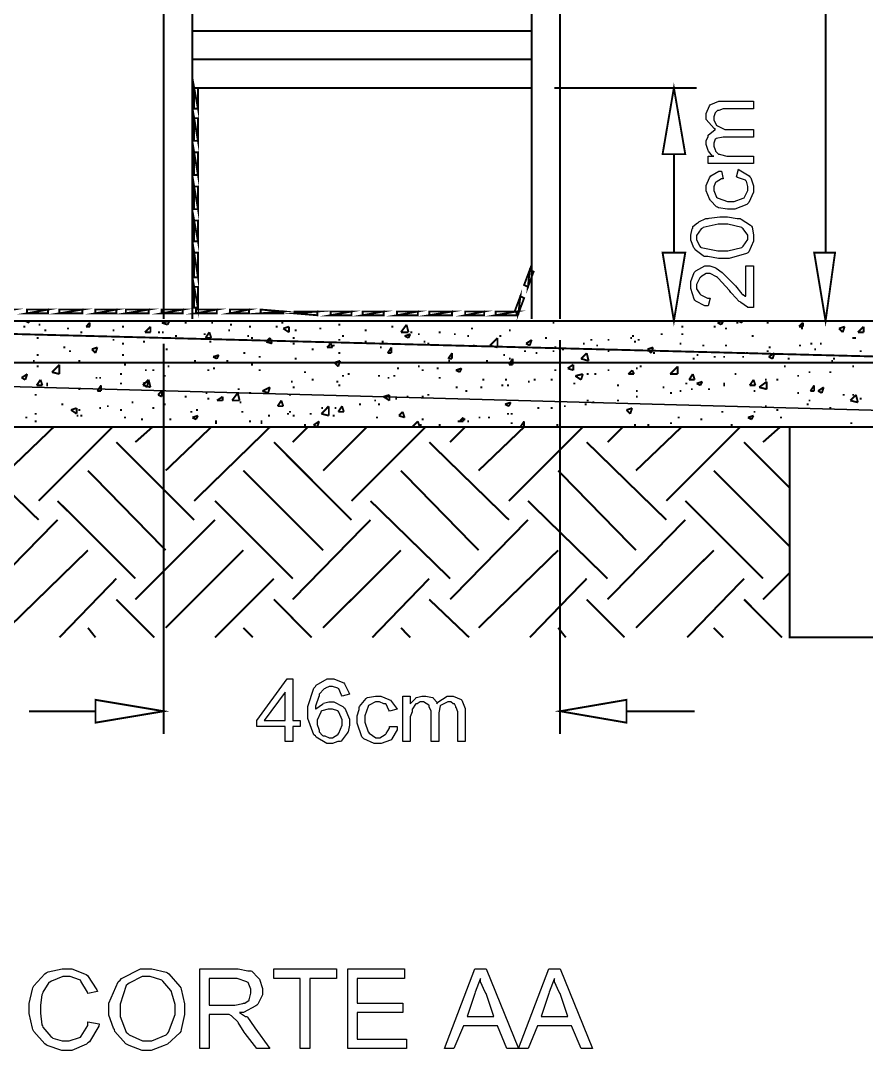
# Model space of a CAD drawing. Extents: x 219 to 1226, y 175 to 465.
# Drawn here: x 619.39 to 638.3, y 341.65 to 364.68 of the extents above; entities that cross this region are included whole.
import ezdxf

# ---------------------------------------------------------------- set-up
doc = ezdxf.new("R2010")
doc.units = 0
doc.header["$MEASUREMENT"] = 0
for name, color, linetype in [('C00-00-00-BLACK', 7, 'Continuous'), ('C00-7E-FF', 150, 'Continuous'), ('C00-FF-00', 3, 'Continuous'), ('C93-95-97', 253, 'Continuous'), ('C95-49-00', 34, 'Continuous'), ('CFF-7E-00', 30, 'Continuous')]:
    doc.layers.add(name, color=color, linetype=linetype)

msp = doc.modelspace()

# ---------------------------------------------------------------- linework, layer by layer
at = {"layer": 'C00-00-00-BLACK', "const_width": 0.0423}
for points in [[(622.59, 358.009), (622.59, 382.552), (623.229, 382.552), (623.229, 358.009)], [(631.454, 358.009), (631.454, 382.552), (630.819, 382.552), (630.819, 358.009)], [(623.229, 364.451), (630.819, 364.451)], [(623.229, 363.816), (630.819, 363.816)], [(623.229, 363.179), (630.819, 363.179)], [(608.044, 357.966), (643.754, 357.966)], [(619.452, 357.839), (619.495, 357.839)], [(619.495, 357.966), (619.537, 357.966)], [(619.495, 357.966), (619.579, 357.925)], [(619.579, 357.925), (619.579, 357.966)], [(619.791, 357.882), (619.833, 357.882)], [(619.918, 357.755), (619.961, 357.755)], [(620.257, 357.966), (620.299, 357.966)], [(620.428, 357.797), (620.471, 357.797)], [(620.853, 357.839), (620.937, 357.925)], [(620.853, 357.839), (620.937, 357.839)], [(620.937, 357.839), (620.937, 357.925)], [(621.021, 357.966), (621.064, 357.966)], [(621.445, 357.755), (621.487, 357.755)], [(621.656, 357.839), (621.699, 357.839)], [(622.082, 357.966), (622.125, 357.966)], [(622.167, 357.713), (622.294, 357.839)], [(622.294, 357.713), (622.294, 357.839)], [(622.548, 357.925), (622.717, 357.966)], [(622.548, 357.925), (622.674, 357.882)], [(622.633, 357.966), (622.674, 357.966)], [(622.674, 357.882), (622.717, 357.966)], [(623.056, 357.925), (623.099, 357.925)], [(623.652, 357.925), (623.694, 357.925)], [(624.032, 357.755), (624.075, 357.755)], [(624.075, 357.882), (624.117, 357.882)], [(624.498, 357.839), (624.54, 357.839)], [(625.093, 357.839), (625.136, 357.839)], [(625.22, 357.925), (625.262, 357.925)], [(625.262, 357.797), (625.389, 357.839)], [(625.262, 357.797), (625.389, 357.713)], [(625.389, 357.713), (625.389, 357.839)], [(625.517, 357.755), (625.559, 357.755)], [(626.067, 357.797), (626.113, 357.797)], [(626.493, 357.882), (626.536, 357.882)], [(627.086, 357.755), (627.128, 357.755)], [(627.681, 357.839), (627.724, 357.839)], [(627.893, 357.713), (628.02, 357.882)], [(628.063, 357.713), (628.02, 357.882)], [(629.461, 357.797), (629.504, 357.797)], [(630.309, 357.755), (630.35, 357.755)], [(630.649, 357.966), (630.692, 357.966)], [(631.285, 357.925), (631.327, 357.925)], [(634.169, 357.839), (634.211, 357.839)], [(634.891, 357.839), (634.933, 357.839)], [(634.976, 357.925), (635.103, 357.966)], [(634.976, 357.925), (635.06, 357.882)], [(635.06, 357.882), (635.103, 357.966)], [(635.144, 357.797), (635.187, 357.797)], [(635.399, 357.925), (635.441, 357.925)], [(635.441, 357.966), (635.483, 357.966)], [(635.441, 357.966), (635.526, 357.925)], [(635.526, 357.925), (635.526, 357.966)], [(636.076, 357.925), (636.119, 357.925)], [(636.798, 357.839), (636.884, 357.925)], [(636.798, 357.839), (636.884, 357.839)], [(636.841, 357.797), (636.884, 357.797)], [(636.884, 357.839), (636.884, 357.925)], [(637.69, 357.797), (637.818, 357.839)], [(637.69, 357.797), (637.775, 357.713)], [(637.775, 357.713), (637.818, 357.839)], [(638.114, 357.713), (638.241, 357.839)], [(638.241, 357.713), (638.241, 357.839)], [(619.749, 357.586), (619.791, 357.586)], [(620.725, 357.713), (620.767, 357.713)], [(621.445, 357.543), (621.487, 357.543)], [(622.167, 357.713), (622.294, 357.713)], [(622.464, 357.713), (622.506, 357.713)], [(622.548, 357.713), (622.59, 357.713)], [(622.844, 357.629), (622.887, 357.629)], [(623.482, 357.67), (623.525, 357.67)], [(623.525, 357.586), (623.609, 357.713)], [(623.525, 357.586), (623.652, 357.586)], [(623.652, 357.586), (623.609, 357.713)], [(624.456, 357.629), (624.498, 357.629)], [(624.54, 357.586), (624.583, 357.586)], [(624.882, 357.5), (624.966, 357.586)], [(625.009, 357.459), (624.966, 357.586)], [(625.475, 357.586), (625.517, 357.586)], [(626.493, 357.543), (626.536, 357.543)], [(626.577, 357.629), (626.62, 357.629)], [(627.893, 357.713), (628.063, 357.713)], [(627.977, 357.629), (628.104, 357.67)], [(627.977, 357.629), (628.063, 357.586)], [(628.063, 357.586), (628.104, 357.67)], [(628.104, 357.713), (628.147, 357.713)], [(628.273, 357.67), (628.316, 357.67)], [(628.739, 357.713), (628.782, 357.713)], [(629.081, 357.67), (629.122, 357.67)], [(629.377, 357.629), (629.42, 357.629)], [(629.884, 357.416), (630.054, 357.586)], [(630.054, 357.374), (630.054, 357.586)], [(630.096, 357.629), (630.139, 357.629)], [(630.692, 357.459), (630.819, 357.543)], [(630.776, 357.416), (630.819, 357.543)], [(631.115, 357.586), (631.158, 357.586)], [(632.133, 357.543), (632.176, 357.543)], [(632.515, 357.543), (632.558, 357.543)], [(633.023, 357.586), (633.065, 357.586)], [(633.065, 357.629), (633.108, 357.629)], [(633.192, 357.543), (633.234, 357.543)], [(633.703, 357.67), (633.746, 357.67)], [(634.169, 357.67), (634.211, 357.67)], [(635.737, 357.629), (635.78, 357.629)], [(637.986, 357.586), (638.029, 357.586)], [(638.029, 357.586), (638.071, 357.586)], [(638.114, 357.713), (638.241, 357.713)], [(620.344, 357.374), (620.387, 357.374)], [(620.98, 357.332), (621.106, 357.374)], [(620.98, 357.332), (621.064, 357.247)], [(621.064, 357.247), (621.106, 357.374)], [(621.656, 357.459), (621.699, 357.459)], [(622.125, 357.5), (622.167, 357.5)], [(622.633, 357.332), (622.674, 357.332)], [(623.609, 357.5), (623.652, 357.5)], [(624.882, 357.5), (625.009, 357.459)], [(625.475, 357.459), (625.517, 357.459)], [(625.898, 357.332), (625.94, 357.332)], [(626.24, 357.374), (626.324, 357.459)], [(626.24, 357.374), (626.366, 357.374)], [(626.366, 357.374), (626.324, 357.459)], [(626.366, 357.416), (626.409, 357.416)], [(627.086, 357.5), (627.128, 357.5)], [(627.425, 357.374), (627.467, 357.374)], [(627.467, 357.5), (627.508, 357.5)], [(627.597, 357.247), (627.681, 357.374)], [(627.681, 357.247), (627.681, 357.374)], [(628.4, 357.5), (628.443, 357.5)], [(628.486, 357.459), (628.527, 357.459)], [(629.504, 357.416), (629.547, 357.416)], [(629.884, 357.416), (630.054, 357.374)], [(630.522, 357.374), (630.565, 357.374)], [(630.692, 357.459), (630.776, 357.416)], [(631.327, 357.374), (631.37, 357.374)], [(631.497, 357.332), (631.538, 357.332)], [(631.965, 357.459), (632.006, 357.459)], [(632.261, 357.416), (632.303, 357.416)], [(633.108, 357.5), (633.15, 357.5)], [(633.407, 357.332), (633.534, 357.374)], [(633.407, 357.332), (633.491, 357.247)], [(633.491, 357.247), (633.534, 357.374)], [(634.126, 357.459), (634.169, 357.459)], [(634.635, 357.416), (634.677, 357.416)], [(635.144, 357.416), (635.187, 357.416)], [(636.119, 357.374), (636.161, 357.374)], [(636.798, 357.416), (636.841, 357.416)], [(637.053, 357.459), (637.094, 357.459)], [(637.137, 357.332), (637.18, 357.332)], [(637.264, 357.459), (637.307, 357.459)], [(619.663, 357.074), (619.706, 357.074)], [(619.749, 357.204), (619.791, 357.204)], [(620.471, 357.29), (620.514, 357.29)], [(620.683, 357.074), (620.725, 357.074)], [(621.656, 357.204), (621.699, 357.204)], [(623.27, 357.074), (623.313, 357.074)], [(623.694, 357.163), (623.821, 357.204)], [(623.694, 357.163), (623.778, 357.12)], [(623.778, 357.12), (623.821, 357.204)], [(623.991, 357.074), (624.032, 357.074)], [(624.371, 357.247), (624.414, 357.247)], [(624.713, 357.163), (624.755, 357.163)], [(625.517, 357.12), (625.559, 357.12)], [(626.409, 357.033), (626.536, 357.074)], [(626.493, 357.247), (626.536, 357.247)], [(626.493, 356.948), (626.536, 357.074)], [(627.597, 357.247), (627.681, 357.247)], [(628.951, 357.12), (629.038, 357.247)], [(628.951, 357.12), (629.038, 357.12)], [(628.951, 357.074), (628.995, 357.074)], [(629.038, 357.12), (629.038, 357.247)], [(629.8, 357.074), (629.843, 357.074)], [(630.181, 357.204), (630.223, 357.204)], [(630.309, 356.99), (630.393, 357.12)], [(630.309, 357.12), (630.35, 357.12)], [(630.393, 356.99), (630.393, 357.12)], [(630.649, 357.29), (630.692, 357.29)], [(630.904, 357.247), (630.946, 357.247)], [(631.285, 357.29), (631.327, 357.29)], [(631.922, 357.12), (632.049, 357.247)], [(631.922, 357.12), (632.092, 357.074)], [(632.092, 357.074), (632.049, 357.247)], [(632.515, 357.29), (632.558, 357.29)], [(633.534, 357.247), (633.576, 357.247)], [(633.534, 357.247), (633.576, 357.247)], [(634.422, 357.12), (634.465, 357.12)], [(634.508, 357.204), (634.549, 357.204)], [(634.891, 357.163), (634.933, 357.163)], [(635.103, 357.163), (635.144, 357.163)], [(635.526, 357.163), (635.569, 357.163)], [(635.61, 357.247), (635.653, 357.247)], [(636.076, 357.29), (636.119, 357.29)], [(636.119, 357.163), (636.248, 357.247)], [(636.119, 357.163), (636.206, 357.12)], [(636.206, 357.12), (636.248, 357.247)], [(636.545, 357.12), (636.587, 357.12)], [(637.519, 357.074), (637.56, 357.074)], [(637.56, 357.12), (637.603, 357.12)], [(638.155, 357.29), (638.198, 357.29)], [(619.749, 356.948), (619.791, 356.948)], [(620.088, 356.821), (620.257, 356.99)], [(620.257, 356.778), (620.257, 356.99)], [(620.683, 357.033), (620.725, 357.033)], [(621.699, 356.99), (621.742, 356.99)], [(622.167, 356.864), (622.21, 356.864)], [(622.337, 356.864), (622.378, 356.864)], [(622.674, 356.948), (622.717, 356.948)], [(623.525, 357.033), (623.566, 357.033)], [(623.566, 356.864), (623.609, 356.864)], [(623.694, 356.905), (623.736, 356.905)], [(624.54, 356.99), (624.583, 356.99)], [(624.713, 356.864), (624.755, 356.864)], [(626.409, 357.033), (626.493, 356.948)], [(627.808, 356.905), (627.85, 356.905)], [(628.273, 356.948), (628.316, 356.948)], [(628.359, 356.864), (628.4, 356.864)], [(628.697, 356.905), (628.739, 356.905)], [(629.122, 356.864), (629.251, 356.905)], [(629.122, 356.864), (629.208, 356.821)], [(629.208, 356.821), (629.251, 356.905)], [(629.334, 357.033), (629.377, 357.033)], [(630.309, 356.99), (630.393, 356.99)], [(631.327, 356.864), (631.37, 356.864)], [(631.623, 356.905), (631.75, 356.99)], [(631.623, 356.905), (631.75, 356.864)], [(631.75, 356.864), (631.75, 356.99)], [(632.43, 357.033), (632.472, 357.033)], [(632.515, 356.864), (632.558, 356.864)], [(632.981, 356.778), (633.065, 356.864)], [(633.108, 356.778), (633.065, 356.864)], [(633.15, 356.905), (633.192, 356.905)], [(633.234, 356.948), (633.277, 356.948)], [(633.915, 356.778), (634.083, 356.948)], [(634.083, 356.778), (634.083, 356.948)], [(634.169, 357.033), (634.211, 357.033)], [(636.46, 356.948), (636.502, 356.948)], [(637.986, 356.948), (638.029, 356.948)], [(619.41, 356.694), (619.537, 356.778)], [(619.41, 356.694), (619.495, 356.651)], [(619.495, 356.651), (619.537, 356.778)], [(619.749, 356.525), (619.833, 356.651)], [(619.876, 356.525), (619.833, 356.651)], [(620.088, 356.821), (620.257, 356.778)], [(621.064, 356.694), (621.106, 356.694)], [(621.149, 356.694), (621.19, 356.694)], [(621.615, 356.778), (621.656, 356.778)], [(622.125, 356.525), (622.251, 356.651)], [(622.125, 356.567), (622.251, 356.609)], [(622.21, 356.482), (622.251, 356.609)], [(622.294, 356.482), (622.251, 356.651)], [(622.59, 356.737), (622.633, 356.737)], [(625.432, 356.609), (625.475, 356.609)], [(625.728, 356.821), (625.771, 356.821)], [(625.898, 356.651), (625.94, 356.651)], [(626.45, 356.609), (626.493, 356.609)], [(626.577, 356.737), (626.62, 356.737)], [(626.705, 356.778), (626.746, 356.778)], [(627.382, 356.737), (627.425, 356.737)], [(627.597, 356.694), (627.638, 356.694)], [(627.724, 356.737), (627.766, 356.737)], [(628.739, 356.694), (628.782, 356.694)], [(629.716, 356.651), (629.757, 356.651)], [(630.223, 356.651), (630.266, 356.651)], [(630.735, 356.609), (630.776, 356.609)], [(630.861, 356.651), (630.904, 356.651)], [(631.242, 356.651), (631.285, 356.651)], [(631.793, 356.737), (631.965, 356.778)], [(631.793, 356.737), (631.922, 356.651)], [(631.922, 356.651), (631.965, 356.778)], [(632.049, 356.778), (632.092, 356.778)], [(632.219, 356.778), (632.261, 356.778)], [(632.981, 356.778), (633.108, 356.778)], [(633.915, 356.778), (634.083, 356.778)], [(634.338, 356.651), (634.422, 356.778)], [(634.338, 356.651), (634.465, 356.651)], [(634.465, 356.651), (634.422, 356.778)], [(634.508, 356.567), (634.635, 356.609)], [(634.592, 356.525), (634.635, 356.609)], [(635.357, 356.778), (635.399, 356.778)], [(635.695, 356.525), (635.78, 356.651)], [(635.822, 356.525), (635.78, 356.651)], [(635.906, 356.482), (636.076, 356.609)], [(636.034, 356.651), (636.076, 356.651)], [(636.076, 356.439), (636.076, 356.609)], [(636.291, 356.651), (636.332, 356.651)], [(636.757, 356.737), (636.798, 356.737)], [(637.01, 356.821), (637.053, 356.821)], [(637.476, 356.821), (637.519, 356.821)], [(619.749, 356.525), (619.876, 356.525)], [(619.961, 356.567), (620.002, 356.567)], [(619.961, 356.525), (620.002, 356.525)], [(620.683, 356.439), (620.725, 356.439)], [(621.106, 356.398), (621.19, 356.525)], [(621.106, 356.398), (621.19, 356.398)], [(621.19, 356.398), (621.19, 356.525)], [(621.615, 356.567), (621.656, 356.567)], [(622.125, 356.567), (622.21, 356.482)], [(622.125, 356.525), (622.294, 356.482)], [(622.464, 356.312), (622.548, 356.398)], [(622.548, 356.271), (622.548, 356.398)], [(624.244, 356.439), (624.287, 356.439)], [(624.797, 356.398), (624.966, 356.482)], [(624.797, 356.398), (624.923, 356.355)], [(624.923, 356.355), (624.966, 356.482)], [(625.475, 356.482), (625.517, 356.482)], [(626.493, 356.525), (626.536, 356.525)], [(629.122, 356.482), (629.165, 356.482)], [(629.334, 356.398), (629.377, 356.398)], [(629.673, 356.482), (629.716, 356.482)], [(630.139, 356.525), (630.181, 356.525)], [(630.266, 356.525), (630.309, 356.525)], [(631.75, 356.567), (631.793, 356.567)], [(632.727, 356.525), (632.769, 356.525)], [(633.15, 356.398), (633.192, 356.398)], [(633.746, 356.482), (633.787, 356.482)], [(634.126, 356.398), (634.169, 356.398)], [(634.253, 356.567), (634.296, 356.567)], [(634.381, 356.439), (634.422, 356.439)], [(634.508, 356.567), (634.592, 356.525)], [(634.764, 356.439), (634.807, 356.439)], [(635.103, 356.567), (635.144, 356.567)], [(635.103, 356.525), (635.144, 356.525)], [(635.695, 356.525), (635.822, 356.525)], [(635.78, 356.398), (635.822, 356.398)], [(635.906, 356.482), (636.076, 356.439)], [(637.053, 356.398), (637.137, 356.525)], [(637.053, 356.398), (637.137, 356.398)], [(637.137, 356.398), (637.137, 356.525)], [(637.223, 356.398), (637.349, 356.482)], [(637.223, 356.398), (637.307, 356.355)], [(637.307, 356.355), (637.349, 356.482)], [(619.706, 356.312), (619.749, 356.312)], [(621.871, 356.143), (621.912, 356.143)], [(622.464, 356.312), (622.548, 356.271)], [(623.056, 356.271), (623.099, 356.271)], [(623.525, 356.355), (623.566, 356.355)], [(623.566, 356.228), (623.609, 356.228)], [(623.778, 356.186), (623.905, 356.271)], [(623.778, 356.186), (623.905, 356.186)], [(623.905, 356.186), (623.905, 356.271)], [(624.117, 356.186), (624.244, 356.355)], [(624.117, 356.186), (624.287, 356.186)], [(624.287, 356.186), (624.244, 356.355)], [(624.287, 356.143), (624.328, 356.143)], [(624.498, 356.355), (624.54, 356.355)], [(625.136, 356.059), (625.22, 356.186)], [(625.262, 356.059), (625.22, 356.186)], [(625.389, 356.312), (625.432, 356.312)], [(627.298, 356.186), (627.339, 356.186)], [(627.508, 356.271), (627.638, 356.312)], [(627.508, 356.271), (627.638, 356.186)], [(627.638, 356.186), (627.638, 356.312)], [(627.766, 356.228), (627.808, 356.228)], [(628.02, 356.271), (628.063, 356.271)], [(628.359, 356.271), (628.4, 356.271)], [(628.486, 356.312), (628.527, 356.312)], [(630.223, 356.102), (630.35, 356.143)], [(630.309, 356.059), (630.35, 356.143)], [(632.049, 356.186), (632.092, 356.186)], [(632.176, 356.143), (632.219, 356.143)], [(632.727, 356.186), (632.769, 356.186)], [(633.15, 356.271), (633.192, 356.271)], [(633.915, 356.355), (633.957, 356.355)], [(636.757, 356.355), (636.798, 356.355)], [(637.01, 356.186), (637.053, 356.186)], [(637.775, 356.312), (637.818, 356.312)], [(637.944, 356.186), (638.071, 356.312)], [(637.944, 356.186), (638.114, 356.143)], [(637.986, 356.312), (638.029, 356.312)], [(638.114, 356.143), (638.071, 356.312)], [(638.155, 356.228), (638.198, 356.228)], [(620.299, 356.102), (620.344, 356.102)], [(620.514, 355.975), (620.641, 356.016)], [(620.514, 355.975), (620.641, 355.889)], [(620.641, 355.889), (620.641, 356.016)], [(620.683, 355.975), (620.725, 355.975)], [(621.149, 356.016), (621.19, 356.016)], [(621.317, 356.059), (621.36, 356.059)], [(621.615, 355.975), (621.656, 355.975)], [(622.337, 356.016), (622.378, 356.016)], [(622.59, 356.102), (622.633, 356.102)], [(623.183, 355.932), (623.229, 355.932)], [(623.313, 355.975), (623.355, 355.975)], [(624.328, 355.932), (624.371, 355.932)], [(625.136, 356.059), (625.262, 356.059)], [(625.389, 355.932), (625.432, 355.932)], [(626.113, 355.889), (626.281, 356.059)], [(626.113, 356.016), (626.154, 356.016)], [(626.281, 355.847), (626.281, 356.059)], [(626.409, 356.016), (626.45, 356.016)], [(626.493, 355.932), (626.577, 356.059)], [(626.493, 355.932), (626.62, 355.932)], [(626.62, 355.932), (626.577, 356.059)], [(626.959, 356.102), (627.002, 356.102)], [(627.382, 356.102), (627.425, 356.102)], [(627.85, 355.847), (627.934, 355.932)], [(627.977, 355.805), (627.934, 355.932)], [(630.223, 356.102), (630.309, 356.059)], [(630.946, 356.016), (630.988, 356.016)], [(631.242, 356.016), (631.285, 356.016)], [(631.538, 356.059), (631.581, 356.059)], [(632.006, 356.102), (632.049, 356.102)], [(632.938, 355.975), (633.065, 356.016)], [(632.938, 355.975), (633.023, 355.889)], [(633.023, 355.889), (633.065, 356.016)], [(635.06, 355.932), (635.103, 355.932)], [(635.78, 355.932), (635.822, 355.932)], [(636.034, 356.059), (636.076, 356.059)], [(636.291, 355.975), (636.332, 355.975)], [(636.968, 356.102), (637.01, 356.102)], [(637.476, 356.016), (637.519, 356.016)], [(619.495, 355.805), (619.537, 355.805)], [(619.706, 355.889), (619.749, 355.889)], [(619.706, 355.72), (619.749, 355.72)], [(620.641, 355.847), (620.683, 355.847)], [(620.725, 355.847), (620.767, 355.847)], [(621.699, 355.805), (621.742, 355.805)], [(622.082, 355.763), (622.125, 355.763)], [(622.717, 355.763), (622.76, 355.763)], [(623.229, 355.805), (623.355, 355.847)], [(623.229, 355.805), (623.313, 355.763)], [(623.313, 355.763), (623.355, 355.847)], [(623.736, 355.72), (623.778, 355.72)], [(623.736, 355.678), (623.778, 355.678)], [(624.498, 355.72), (624.54, 355.72)], [(624.755, 355.72), (624.797, 355.72)], [(624.755, 355.678), (624.797, 355.678)], [(624.923, 355.847), (624.966, 355.847)], [(625.348, 355.889), (625.389, 355.889)], [(625.475, 355.847), (625.517, 355.847)], [(625.855, 355.889), (625.898, 355.889)], [(625.94, 355.636), (626.067, 355.72)], [(626.024, 355.593), (626.067, 355.72)], [(626.113, 355.889), (626.281, 355.847)], [(626.366, 355.847), (626.409, 355.847)], [(627.339, 355.805), (627.382, 355.805)], [(627.85, 355.847), (627.977, 355.805)], [(628.147, 355.593), (628.273, 355.72)], [(628.316, 355.593), (628.273, 355.72)], [(628.359, 355.763), (628.4, 355.763)], [(629.165, 355.72), (629.208, 355.72)], [(629.208, 355.72), (629.292, 355.805)], [(629.208, 355.72), (629.292, 355.72)], [(629.292, 355.72), (629.292, 355.805)], [(629.292, 355.763), (629.334, 355.763)], [(629.377, 355.72), (629.42, 355.72)], [(629.631, 355.805), (629.673, 355.805)], [(629.843, 355.805), (629.884, 355.805)], [(630.266, 355.889), (630.309, 355.889)], [(630.35, 355.889), (630.393, 355.889)], [(630.35, 355.678), (630.393, 355.678)], [(630.565, 355.593), (630.649, 355.72)], [(630.649, 355.593), (630.649, 355.72)], [(633.915, 355.678), (633.957, 355.678)], [(634.083, 355.805), (634.126, 355.805)], [(634.592, 355.763), (634.635, 355.763)], [(635.653, 355.805), (635.78, 355.847)], [(635.653, 355.805), (635.737, 355.763)], [(635.737, 355.763), (635.78, 355.847)], [(636.375, 355.805), (636.418, 355.805)], [(637.944, 355.678), (637.986, 355.678)], [(597.611, 355.593), (654.145, 355.593)], [(623.013, 355.593), (623.056, 355.593)], [(623.525, 355.593), (623.566, 355.593)], [(625.728, 355.636), (625.771, 355.636)], [(625.94, 355.636), (626.024, 355.593)], [(628.316, 355.636), (628.359, 355.636)], [(628.739, 355.636), (628.782, 355.636)], [(631.37, 355.636), (631.411, 355.636)], [(633.108, 355.636), (633.15, 355.636)], [(633.407, 355.636), (633.449, 355.636)], [(635.272, 355.636), (635.314, 355.636)], [(644.601, 355.593), (644.601, 350.886), (636.587, 350.886), (636.587, 355.593)]]:
    msp.add_lwpolyline(points, dxfattribs=at)
at = {"layer": 'C00-00-00-BLACK'}
for points in [[(620.894, 342.283), (621.149, 342.24), (621.138, 342.188), (620.926, 341.839), (620.894, 341.817), (620.863, 341.785), (620.536, 341.647), (620.428, 341.647), (620.311, 341.647), (619.982, 341.754), (619.961, 341.774), (619.928, 341.796), (619.684, 342.072), (619.663, 342.113), (619.652, 342.145), (619.579, 342.472), (619.579, 342.579), (619.579, 342.696), (619.652, 343.014), (619.663, 343.046), (619.684, 343.089), (619.928, 343.364), (619.961, 343.385), (620.002, 343.407), (620.321, 343.471), (620.428, 343.471), (620.534, 343.471), (620.819, 343.364), (620.853, 343.343), (620.884, 343.322), (621.095, 343.005), (621.106, 342.962), (620.894, 342.919), (620.883, 342.951), (620.734, 343.195), (620.725, 343.216), (620.702, 343.227), (620.496, 343.301), (620.428, 343.301), (620.332, 343.301), (620.077, 343.196), (620.045, 343.174), (620.023, 343.165), (619.885, 342.951), (619.876, 342.919), (619.865, 342.888), (619.833, 342.656), (619.833, 342.579), (619.833, 342.484), (619.865, 342.219), (619.876, 342.197), (619.885, 342.166), (620.066, 341.955), (620.088, 341.944), (620.109, 341.923), (620.317, 341.858), (620.387, 341.858), (620.471, 341.858), (620.702, 341.934), (620.725, 341.944), (620.745, 341.966), (620.894, 342.204), (620.894, 342.283)], [(621.36, 342.536), (621.36, 342.707), (621.572, 343.184), (621.615, 343.216), (621.646, 343.258), (622.068, 343.471), (622.21, 343.471), (622.326, 343.471), (622.643, 343.396), (622.674, 343.385), (622.706, 343.364), (622.949, 343.079), (622.971, 343.046), (622.98, 343.014), (623.056, 342.688), (623.056, 342.579), (623.056, 342.452), (622.98, 342.113), (622.971, 342.07), (622.949, 342.039), (622.674, 341.785), (622.633, 341.774), (622.601, 341.754), (622.308, 341.647), (622.21, 341.647), (622.104, 341.647), (621.817, 341.754), (621.786, 341.774), (621.743, 341.796), (621.496, 342.072), (621.487, 342.113), (621.465, 342.145), (621.36, 342.438), (621.36, 342.536)], [(621.615, 342.536), (621.615, 342.409), (621.753, 342.059), (621.786, 342.028), (621.817, 341.996), (622.111, 341.858), (622.21, 341.858), (622.326, 341.858), (622.643, 341.996), (622.674, 342.028), (622.695, 342.059), (622.844, 342.449), (622.844, 342.579), (622.844, 342.675), (622.77, 342.93), (622.76, 342.962), (622.749, 342.984), (622.569, 343.195), (622.548, 343.216), (622.526, 343.227), (622.289, 343.301), (622.21, 343.301), (622.104, 343.301), (621.817, 343.153), (621.786, 343.132), (621.753, 343.1), (621.615, 342.678), (621.615, 342.536)], [(623.398, 341.689), (623.398, 343.471), (624.16, 343.471), (624.255, 343.471), (624.469, 343.428), (624.54, 343.428), (624.561, 343.418), (624.701, 343.27), (624.713, 343.258), (624.733, 343.238), (624.797, 343.031), (624.797, 342.962), (624.797, 342.888), (624.691, 342.685), (624.67, 342.663), (624.648, 342.642), (624.377, 342.493), (624.287, 342.493), (624.307, 342.484), (624.419, 342.409), (624.456, 342.409), (624.466, 342.389), (624.613, 342.177), (624.625, 342.154), (624.966, 341.689), (624.67, 341.689), (624.414, 342.028), (624.391, 342.059), (624.254, 342.273), (624.244, 342.283), (624.233, 342.305), (624.127, 342.4), (624.117, 342.409), (624.106, 342.42), (624.05, 342.451), (624.032, 342.451), (624, 342.451), (623.929, 342.451), (623.905, 342.451), (623.609, 342.451), (623.609, 341.689), (623.398, 341.689)], [(625.644, 341.689), (625.644, 343.258), (625.052, 343.258), (625.052, 343.471), (626.45, 343.471), (626.45, 343.258), (625.855, 343.258), (625.855, 341.689), (625.644, 341.689)], [(626.705, 341.689), (626.705, 343.471), (627.977, 343.471), (627.977, 343.258), (626.916, 343.258), (626.916, 342.706), (627.934, 342.706), (627.934, 342.493), (626.916, 342.493), (626.916, 341.901), (628.02, 341.901), (628.02, 341.689), (626.705, 341.689)], [(628.866, 341.689), (629.547, 343.471), (629.8, 343.471), (630.522, 341.689), (630.266, 341.689), (630.054, 342.197), (629.292, 342.197), (629.081, 341.689), (628.866, 341.689)], [(630.522, 341.689), (631.203, 343.471), (631.457, 343.471), (632.179, 341.689), (631.922, 341.689), (631.71, 342.197), (630.948, 342.197), (630.737, 341.689), (630.522, 341.689)], [(623.609, 342.663), (624.117, 342.663), (624.181, 342.663), (624.36, 342.696), (624.371, 342.706), (624.403, 342.706), (624.498, 342.769), (624.498, 342.79), (624.507, 342.812), (624.54, 342.925), (624.54, 342.962), (624.54, 343.016), (624.477, 343.165), (624.456, 343.174), (624.445, 343.185), (624.23, 343.258), (624.16, 343.258), (623.609, 343.258), (623.609, 342.663)], [(629.377, 342.409), (629.97, 342.409), (629.8, 342.919), (629.778, 342.951), (629.673, 343.183), (629.673, 343.258), (629.663, 343.238), (629.556, 342.951), (629.547, 342.919), (629.377, 342.409)], [(631.034, 342.409), (631.626, 342.409), (631.457, 342.919), (631.435, 342.951), (631.33, 343.183), (631.33, 343.258), (631.319, 343.238), (631.213, 342.951), (631.203, 342.919), (631.034, 342.409)]]:
    msp.add_lwpolyline(points, close=True, dxfattribs=at)
at = {"layer": 'C00-7E-FF', "const_width": 0.0423}
for points in [[(637.391, 359.493), (637.391, 365.766)], [(631.327, 363.179), (634.508, 363.179)], [(633.999, 359.493), (633.999, 361.698)], [(629.673, 357.966), (634.508, 357.966)], [(629.673, 357.966), (637.859, 357.966)], [(631.454, 357.543), (631.454, 348.725)], [(622.59, 357.459), (622.59, 348.725)], [(621.064, 349.235), (619.579, 349.235)], [(632.938, 349.235), (634.465, 349.235)]]:
    msp.add_lwpolyline(points, dxfattribs=at)
for points in [[(633.746, 361.698), (634.253, 361.698), (633.999, 363.179), (633.746, 361.698)], [(633.746, 359.493), (634.253, 359.493), (633.999, 357.966), (633.746, 359.493)], [(637.137, 359.493), (637.603, 359.493), (637.391, 357.966), (637.137, 359.493)], [(621.064, 349.49), (621.064, 348.979), (622.59, 349.235), (621.064, 349.49)], [(632.938, 349.49), (632.938, 348.979), (631.454, 349.235), (632.938, 349.49)]]:
    msp.add_lwpolyline(points, close=True, dxfattribs=at)
at = {"layer": 'C00-7E-FF'}
for points in [[(633.746, 361.698), (634.253, 361.698), (633.999, 363.179), (633.746, 361.698)], [(633.746, 359.493), (634.253, 359.493), (633.999, 357.966), (633.746, 359.493)], [(637.137, 359.493), (637.603, 359.493), (637.391, 357.966), (637.137, 359.493)], [(621.064, 349.49), (621.064, 348.979), (622.59, 349.235), (621.064, 349.49)], [(632.938, 349.49), (632.938, 348.979), (631.454, 349.235), (632.938, 349.49)]]:
    msp.add_lwpolyline(points, close=True, dxfattribs=at)
at = {"layer": 'C00-FF-00', "const_width": 0.0423}
for points in [[(623.27, 363.179), (623.355, 362.714), (623.27, 362.714), (623.27, 363.179)], [(623.355, 363.179), (623.27, 363.179), (623.355, 362.714), (623.355, 363.179)], [(623.27, 362.501), (623.355, 361.994), (623.27, 361.994), (623.27, 362.501)], [(623.355, 362.501), (623.27, 362.501), (623.355, 361.994), (623.355, 362.501)], [(623.27, 361.739), (623.355, 361.232), (623.27, 361.232), (623.27, 361.739)], [(623.355, 361.739), (623.27, 361.739), (623.355, 361.232), (623.355, 361.739)], [(623.27, 360.974), (623.355, 360.467), (623.27, 360.467), (623.27, 360.974)], [(623.355, 360.974), (623.27, 360.974), (623.355, 360.467), (623.355, 360.974)], [(623.27, 360.212), (623.355, 359.747), (623.27, 359.747), (623.27, 360.212)], [(623.355, 360.212), (623.27, 360.212), (623.355, 359.747), (623.355, 360.212)], [(623.27, 359.493), (623.355, 358.943), (623.27, 358.943), (623.27, 359.493)], [(623.355, 359.493), (623.27, 359.493), (623.355, 358.943), (623.355, 359.493)], [(630.776, 359.11), (630.735, 358.728), (630.649, 358.771), (630.776, 359.11)], [(623.27, 358.728), (623.355, 358.263), (623.27, 358.263), (623.27, 358.728)], [(630.861, 359.067), (630.776, 359.11), (630.735, 358.728), (630.861, 359.067)], [(623.355, 358.728), (623.27, 358.728), (623.355, 358.263), (623.355, 358.728)], [(630.565, 358.517), (630.522, 358.136), (630.438, 358.178), (630.565, 358.517)], [(630.649, 358.475), (630.565, 358.517), (630.522, 358.136), (630.649, 358.475)], [(619.24, 358.221), (618.772, 358.136), (618.772, 358.221), (619.24, 358.221)], [(620.002, 358.136), (620.002, 358.221), (619.534, 358.136), (620.002, 358.136)], [(620.002, 358.221), (619.534, 358.136), (619.534, 358.221), (620.002, 358.221)], [(620.767, 358.136), (620.767, 358.221), (620.257, 358.136), (620.767, 358.136)], [(620.767, 358.221), (620.257, 358.136), (620.257, 358.221), (620.767, 358.221)], [(621.529, 358.136), (621.529, 358.221), (621.061, 358.136), (621.529, 358.136)], [(621.529, 358.221), (621.061, 358.136), (621.061, 358.221), (621.529, 358.221)], [(622.251, 358.136), (622.251, 358.221), (621.742, 358.136), (622.251, 358.136)], [(622.251, 358.221), (621.742, 358.136), (621.742, 358.221), (622.251, 358.221)], [(623.013, 358.136), (623.013, 358.221), (622.545, 358.136), (623.013, 358.136)], [(623.013, 358.221), (622.545, 358.136), (622.545, 358.221), (623.013, 358.221)], [(623.778, 358.136), (623.778, 358.221), (623.31, 358.136), (623.778, 358.136)], [(623.778, 358.221), (623.31, 358.136), (623.31, 358.221), (623.778, 358.221)], [(624.498, 358.136), (624.498, 358.221), (624.072, 358.136), (624.498, 358.136)], [(624.498, 358.221), (624.072, 358.136), (624.072, 358.221), (624.498, 358.221)], [(625.262, 358.178), (624.755, 358.136), (624.755, 358.221), (625.262, 358.178)], [(625.262, 358.136), (625.262, 358.178), (624.755, 358.136), (625.262, 358.136)], [(626.024, 358.093), (626.024, 358.178), (625.517, 358.136), (626.024, 358.093)], [(626.024, 358.178), (625.517, 358.136), (625.517, 358.178), (626.024, 358.178)], [(626.789, 358.093), (626.789, 358.178), (626.321, 358.093), (626.789, 358.093)], [(626.789, 358.178), (626.321, 358.093), (626.321, 358.178), (626.789, 358.178)], [(627.508, 358.093), (627.508, 358.178), (627.04, 358.093), (627.508, 358.093)], [(627.508, 358.178), (627.04, 358.093), (627.04, 358.178), (627.508, 358.178)], [(628.273, 358.093), (628.273, 358.178), (627.805, 358.093), (628.273, 358.093)], [(628.273, 358.178), (627.805, 358.093), (627.805, 358.178), (628.273, 358.178)], [(629.038, 358.093), (629.038, 358.178), (628.527, 358.093), (629.038, 358.093)], [(629.038, 358.178), (628.527, 358.093), (628.527, 358.178), (629.038, 358.178)], [(629.757, 358.093), (629.757, 358.178), (629.332, 358.093), (629.757, 358.093)], [(629.757, 358.178), (629.332, 358.093), (629.332, 358.178), (629.757, 358.178)], [(630.48, 358.093), (630.48, 358.178), (630.013, 358.093), (630.48, 358.093)], [(630.48, 358.178), (630.013, 358.093), (630.013, 358.178), (630.48, 358.178)]]:
    msp.add_lwpolyline(points, close=True, dxfattribs=at)
at = {"layer": 'C00-FF-00'}
for points in [[(623.355, 363.179), (623.27, 363.179), (623.355, 362.714), (623.355, 363.179)], [(623.27, 363.179), (623.355, 362.714), (623.27, 362.714), (623.27, 363.179)], [(623.355, 362.501), (623.27, 362.501), (623.355, 361.994), (623.355, 362.501)], [(623.27, 362.501), (623.355, 361.994), (623.27, 361.994), (623.27, 362.501)], [(623.355, 361.739), (623.27, 361.739), (623.355, 361.232), (623.355, 361.739)], [(623.27, 361.739), (623.355, 361.232), (623.27, 361.232), (623.27, 361.739)], [(623.355, 360.974), (623.27, 360.974), (623.355, 360.467), (623.355, 360.974)], [(623.27, 360.974), (623.355, 360.467), (623.27, 360.467), (623.27, 360.974)], [(623.355, 360.212), (623.27, 360.212), (623.355, 359.747), (623.355, 360.212)], [(623.27, 360.212), (623.355, 359.747), (623.27, 359.747), (623.27, 360.212)], [(623.355, 359.493), (623.27, 359.493), (623.355, 358.943), (623.355, 359.493)], [(623.27, 359.493), (623.355, 358.943), (623.27, 358.943), (623.27, 359.493)], [(630.776, 359.11), (630.735, 358.728), (630.649, 358.771), (630.776, 359.11)], [(630.861, 359.067), (630.776, 359.11), (630.735, 358.728), (630.861, 359.067)], [(623.355, 358.728), (623.27, 358.728), (623.355, 358.263), (623.355, 358.728)], [(623.27, 358.728), (623.355, 358.263), (623.27, 358.263), (623.27, 358.728)], [(630.565, 358.517), (630.522, 358.136), (630.438, 358.178), (630.565, 358.517)], [(630.649, 358.475), (630.565, 358.517), (630.522, 358.136), (630.649, 358.475)], [(620.002, 358.136), (620.002, 358.221), (619.534, 358.136), (620.002, 358.136)], [(620.002, 358.221), (619.534, 358.136), (619.534, 358.221), (620.002, 358.221)], [(620.767, 358.136), (620.767, 358.221), (620.257, 358.136), (620.767, 358.136)], [(620.767, 358.221), (620.257, 358.136), (620.257, 358.221), (620.767, 358.221)], [(621.529, 358.136), (621.529, 358.221), (621.061, 358.136), (621.529, 358.136)], [(621.529, 358.221), (621.061, 358.136), (621.061, 358.221), (621.529, 358.221)], [(622.251, 358.136), (622.251, 358.221), (621.742, 358.136), (622.251, 358.136)], [(622.251, 358.221), (621.742, 358.136), (621.742, 358.221), (622.251, 358.221)], [(623.013, 358.136), (623.013, 358.221), (622.545, 358.136), (623.013, 358.136)], [(623.013, 358.221), (622.545, 358.136), (622.545, 358.221), (623.013, 358.221)], [(623.778, 358.136), (623.778, 358.221), (623.31, 358.136), (623.778, 358.136)], [(623.778, 358.221), (623.31, 358.136), (623.31, 358.221), (623.778, 358.221)], [(624.498, 358.136), (624.498, 358.221), (624.072, 358.136), (624.498, 358.136)], [(624.498, 358.221), (624.072, 358.136), (624.072, 358.221), (624.498, 358.221)], [(625.262, 358.178), (624.755, 358.136), (624.755, 358.221), (625.262, 358.178)], [(625.262, 358.136), (625.262, 358.178), (624.755, 358.136), (625.262, 358.136)], [(626.024, 358.093), (626.024, 358.178), (625.517, 358.136), (626.024, 358.093)], [(626.024, 358.178), (625.517, 358.136), (625.517, 358.178), (626.024, 358.178)], [(626.789, 358.093), (626.789, 358.178), (626.321, 358.093), (626.789, 358.093)], [(626.789, 358.178), (626.321, 358.093), (626.321, 358.178), (626.789, 358.178)], [(627.508, 358.093), (627.508, 358.178), (627.04, 358.093), (627.508, 358.093)], [(627.508, 358.178), (627.04, 358.093), (627.04, 358.178), (627.508, 358.178)], [(628.273, 358.093), (628.273, 358.178), (627.805, 358.093), (628.273, 358.093)], [(628.273, 358.178), (627.805, 358.093), (627.805, 358.178), (628.273, 358.178)], [(629.038, 358.093), (629.038, 358.178), (628.527, 358.093), (629.038, 358.093)], [(629.038, 358.178), (628.527, 358.093), (628.527, 358.178), (629.038, 358.178)], [(629.757, 358.093), (629.757, 358.178), (629.332, 358.093), (629.757, 358.093)], [(629.757, 358.178), (629.332, 358.093), (629.332, 358.178), (629.757, 358.178)], [(630.48, 358.093), (630.48, 358.178), (630.013, 358.093), (630.48, 358.093)], [(630.48, 358.178), (630.013, 358.093), (630.013, 358.178), (630.48, 358.178)]]:
    msp.add_lwpolyline(points, close=True, dxfattribs=at)
at = {"layer": 'C00-FF-00', "const_width": 0.0423}
for points in [[(623.355, 358.263), (623.27, 358.263)], [(630.522, 358.136), (630.438, 358.178)]]:
    msp.add_lwpolyline(points, dxfattribs=at)
at = {"layer": 'C93-95-97', "const_width": 0.0423}
for points in [[(643.754, 357.966), (608.044, 357.966), (643.754, 357.033), (643.754, 357.966)], [(608.044, 357.966), (643.754, 357.033), (608.044, 357.033), (608.044, 357.966)], [(612.623, 357.966), (643.754, 357.966), (643.797, 357.966), (612.623, 357.966)], [(643.754, 357.966), (643.797, 357.966), (612.623, 357.966), (643.754, 357.966)], [(652.279, 355.593), (599.519, 355.593), (599.519, 357.033), (652.279, 355.593)], [(599.519, 357.033), (652.279, 357.033), (652.279, 355.593), (599.519, 357.033)], [(652.279, 355.593), (652.321, 355.593), (599.519, 355.593), (652.279, 355.593)]]:
    msp.add_lwpolyline(points, close=True, dxfattribs=at)
at = {"layer": 'C93-95-97'}
for points in [[(643.754, 357.966), (608.044, 357.966), (643.754, 357.033), (643.754, 357.966)], [(608.044, 357.966), (643.754, 357.033), (608.044, 357.033), (608.044, 357.966)], [(612.623, 357.966), (643.754, 357.966), (643.797, 357.966), (612.623, 357.966)], [(643.754, 357.966), (643.797, 357.966), (612.623, 357.966), (643.754, 357.966)], [(652.279, 355.593), (599.519, 355.593), (599.519, 357.033), (652.279, 355.593)], [(599.519, 357.033), (652.279, 357.033), (652.279, 355.593), (599.519, 357.033)], [(652.279, 355.593), (652.321, 355.593), (599.519, 355.593), (652.279, 355.593)]]:
    msp.add_lwpolyline(points, close=True, dxfattribs=at)
at = {"layer": 'C95-49-00', "const_width": 0.0423}
for points in [[(619.114, 354.618), (620.129, 355.593)], [(619.791, 353.94), (621.445, 355.593)], [(621.955, 355.254), (622.337, 355.593)], [(622.633, 354.618), (623.652, 355.593)], [(623.27, 353.94), (624.966, 355.593)], [(625.475, 355.254), (625.814, 355.593)], [(626.154, 354.618), (627.128, 355.593)], [(626.789, 353.94), (628.443, 355.593)], [(628.995, 355.254), (629.334, 355.593)], [(629.631, 354.618), (630.649, 355.593)], [(630.309, 353.94), (631.965, 355.593)], [(632.515, 355.254), (632.854, 355.593)], [(633.15, 354.618), (634.169, 355.593)], [(633.83, 353.94), (635.483, 355.593)], [(635.992, 355.254), (636.375, 355.593)], [(619.791, 353.516), (618.01, 355.254)], [(623.27, 353.516), (621.529, 355.254)], [(626.789, 353.516), (625.052, 355.254)], [(630.309, 353.516), (628.527, 355.254)], [(633.83, 353.516), (632.049, 355.254)], [(636.587, 354.236), (635.569, 355.254)], [(622.633, 352.836), (620.894, 354.618)], [(626.154, 352.836), (624.371, 354.618)], [(629.631, 352.836), (627.893, 354.618)], [(633.15, 352.836), (631.411, 354.618)], [(636.587, 352.921), (634.891, 354.618)], [(621.955, 352.202), (620.215, 353.94)], [(625.475, 352.202), (623.736, 353.94)], [(628.995, 352.202), (627.213, 353.94)], [(632.515, 352.202), (630.735, 353.94)], [(635.992, 352.202), (634.253, 353.94)], [(618.476, 351.736), (620.215, 353.516)], [(621.955, 351.736), (623.736, 353.516)], [(625.475, 351.736), (627.213, 353.516)], [(628.995, 351.736), (630.735, 353.516)], [(632.515, 351.736), (634.253, 353.516)], [(619.114, 351.101), (620.894, 352.836)], [(622.633, 351.101), (624.371, 352.836)], [(626.154, 351.101), (627.893, 352.836)], [(629.631, 351.101), (631.411, 352.836)], [(633.15, 351.101), (634.891, 352.836)], [(635.992, 351.736), (636.587, 352.328)], [(620.257, 350.886), (621.529, 352.202)], [(623.736, 350.886), (625.052, 352.202)], [(627.255, 350.886), (628.527, 352.202)], [(630.776, 350.886), (632.049, 352.202)], [(634.296, 350.886), (635.569, 352.202)], [(622.378, 350.886), (621.529, 351.736)], [(625.898, 350.886), (625.052, 351.736)], [(629.42, 350.886), (628.527, 351.736)], [(632.895, 350.886), (632.049, 351.736)], [(636.418, 350.886), (635.569, 351.736)], [(621.064, 350.886), (620.894, 351.101)], [(624.583, 350.886), (624.371, 351.101)], [(628.104, 350.886), (627.893, 351.101)], [(631.581, 350.886), (631.411, 351.101)], [(635.103, 350.886), (634.891, 351.101)]]:
    msp.add_lwpolyline(points, dxfattribs=at)
at = {"layer": 'CFF-7E-00'}
for points in [[(635.78, 361.486), (634.764, 361.486), (634.764, 361.655), (634.891, 361.655), (634.859, 361.655), (634.774, 361.761), (634.764, 361.782), (634.764, 361.782), (634.719, 361.91), (634.719, 361.952), (634.719, 361.994), (634.764, 362.089), (634.764, 362.121), (634.774, 362.132), (634.912, 362.238), (634.933, 362.248), (634.902, 362.27), (634.719, 362.476), (634.719, 362.544), (634.719, 362.607), (634.796, 362.777), (634.807, 362.798), (634.828, 362.808), (635.001, 362.883), (635.06, 362.883), (635.78, 362.883), (635.78, 362.714), (635.144, 362.714), (635.102, 362.714), (635.006, 362.671), (634.976, 362.671), (634.976, 362.671), (634.933, 362.628), (634.933, 362.628), (634.922, 362.618), (634.891, 362.532), (634.891, 362.501), (634.891, 362.46), (634.954, 362.343), (634.976, 362.332), (634.986, 362.322), (635.136, 362.248), (635.187, 362.248), (635.78, 362.248), (635.78, 362.078), (635.103, 362.078), (635.103, 362.078), (634.943, 362.046), (634.933, 362.036), (634.922, 362.036), (634.891, 361.94), (634.891, 361.909), (634.891, 361.877), (634.922, 361.793), (634.933, 361.782), (634.933, 361.761), (634.995, 361.698), (635.018, 361.698), (635.038, 361.688), (635.181, 361.655), (635.23, 361.655), (635.78, 361.655), (635.78, 361.486)], [(635.399, 361.189), (635.441, 361.359), (635.461, 361.349), (635.684, 361.211), (635.695, 361.189), (635.716, 361.169), (635.78, 360.992), (635.78, 360.933), (635.78, 360.849), (635.674, 360.616), (635.653, 360.594), (635.631, 360.573), (635.362, 360.467), (635.272, 360.467), (635.198, 360.467), (634.997, 360.499), (634.976, 360.509), (634.954, 360.52), (634.816, 360.658), (634.807, 360.678), (634.796, 360.7), (634.719, 360.875), (634.719, 360.933), (634.719, 360.998), (634.796, 361.169), (634.807, 361.189), (634.828, 361.211), (635.001, 361.316), (635.06, 361.316), (635.103, 361.144), (635.06, 361.144), (634.943, 361.071), (634.933, 361.06), (634.922, 361.05), (634.891, 360.963), (634.891, 360.933), (634.891, 360.881), (634.954, 360.732), (634.976, 360.721), (634.986, 360.711), (635.201, 360.637), (635.272, 360.637), (635.345, 360.637), (635.547, 360.711), (635.569, 360.721), (635.578, 360.732), (635.653, 360.883), (635.653, 360.933), (635.653, 360.976), (635.62, 361.093), (635.61, 361.102), (635.599, 361.114), (635.42, 361.178), (635.399, 361.189)], [(635.103, 359.366), (634.995, 359.366), (634.756, 359.409), (634.677, 359.409), (634.655, 359.42), (634.475, 359.558), (634.465, 359.578), (634.443, 359.601), (634.381, 359.774), (634.381, 359.832), (634.381, 359.886), (634.411, 360.024), (634.422, 360.044), (634.422, 360.076), (634.527, 360.161), (634.549, 360.171), (634.559, 360.182), (634.712, 360.255), (634.764, 360.255), (634.785, 360.266), (635.023, 360.298), (635.103, 360.298), (635.198, 360.298), (635.412, 360.255), (635.483, 360.255), (635.504, 360.246), (635.715, 360.108), (635.737, 360.086), (635.747, 360.065), (635.78, 359.891), (635.78, 359.832), (635.78, 359.748), (635.674, 359.515), (635.653, 359.493), (635.621, 359.472), (635.233, 359.366), (635.103, 359.366)], [(635.103, 359.536), (635.208, 359.536), (635.515, 359.61), (635.526, 359.62), (635.547, 359.642), (635.653, 359.785), (635.653, 359.832), (635.653, 359.886), (635.547, 360.024), (635.526, 360.044), (635.515, 360.055), (635.205, 360.128), (635.103, 360.128), (634.986, 360.128), (634.655, 360.055), (634.635, 360.044), (634.612, 360.024), (634.508, 359.88), (634.508, 359.832), (634.508, 359.78), (634.581, 359.642), (634.592, 359.62), (634.612, 359.61), (634.98, 359.536), (635.103, 359.536)], [(635.61, 359.197), (635.78, 359.197), (635.78, 358.263), (635.748, 358.263), (635.676, 358.263), (635.653, 358.263), (635.642, 358.273), (635.493, 358.381), (635.483, 358.391), (635.461, 358.402), (635.293, 358.581), (635.272, 358.602), (635.239, 358.644), (634.986, 358.92), (634.976, 358.94), (634.954, 358.952), (634.811, 359.025), (634.764, 359.025), (634.72, 359.025), (634.601, 358.952), (634.592, 358.94), (634.581, 358.931), (634.508, 358.779), (634.508, 358.728), (634.508, 358.687), (634.581, 358.57), (634.592, 358.559), (634.601, 358.549), (634.754, 358.475), (634.807, 358.475), (634.764, 358.305), (634.688, 358.305), (634.486, 358.411), (634.465, 358.432), (634.454, 358.454), (634.381, 358.692), (634.381, 358.771), (634.381, 358.845), (634.454, 359.046), (634.465, 359.067), (634.486, 359.089), (634.694, 359.197), (634.764, 359.197), (634.805, 359.197), (634.912, 359.165), (634.933, 359.154), (634.943, 359.143), (635.081, 359.046), (635.103, 359.025), (635.113, 359.015), (635.325, 358.803), (635.357, 358.771), (635.377, 358.75), (635.515, 358.57), (635.526, 358.559), (635.547, 358.559), (635.593, 358.517), (635.61, 358.517), (635.61, 359.197)], [(625.305, 348.556), (625.305, 348.895), (624.67, 348.895), (624.67, 349.024), (625.348, 349.956), (625.475, 349.956), (625.475, 349.024), (625.644, 349.024), (625.644, 348.895), (625.475, 348.895), (625.475, 348.556), (625.305, 348.556)], [(626.746, 349.617), (626.577, 349.574), (626.566, 349.596), (626.503, 349.734), (626.493, 349.743), (626.482, 349.754), (626.362, 349.786), (626.324, 349.786), (626.292, 349.786), (626.206, 349.754), (626.197, 349.743), (626.175, 349.734), (626.067, 349.614), (626.067, 349.574), (626.056, 349.564), (625.982, 349.349), (625.982, 349.278), (625.992, 349.289), (626.143, 349.395), (626.154, 349.404), (626.164, 349.415), (626.284, 349.447), (626.324, 349.447), (626.397, 349.447), (626.598, 349.342), (626.62, 349.32), (626.64, 349.3), (626.746, 349.06), (626.746, 348.979), (626.746, 348.926), (626.715, 348.777), (626.705, 348.766), (626.694, 348.746), (626.556, 348.566), (626.536, 348.556), (626.482, 348.556), (626.362, 348.513), (626.324, 348.513), (626.238, 348.513), (626.002, 348.651), (625.982, 348.682), (625.95, 348.704), (625.814, 349.072), (625.814, 349.194), (625.814, 349.342), (625.95, 349.754), (625.982, 349.786), (626.002, 349.818), (626.242, 349.956), (626.324, 349.956), (626.397, 349.956), (626.598, 349.881), (626.62, 349.87), (626.629, 349.85), (626.736, 349.639), (626.746, 349.617)], [(625.305, 349.024), (625.305, 349.659), (624.839, 349.024), (625.305, 349.024)], [(627.638, 348.895), (627.808, 348.895), (627.808, 348.822), (627.691, 348.62), (627.681, 348.598), (627.659, 348.589), (627.451, 348.513), (627.382, 348.513), (627.296, 348.513), (627.064, 348.619), (627.043, 348.639), (627.021, 348.662), (626.916, 348.965), (626.916, 349.065), (626.916, 349.13), (626.959, 349.273), (626.959, 349.32), (626.968, 349.342), (627.117, 349.521), (627.128, 349.531), (627.149, 349.542), (627.323, 349.574), (627.382, 349.574), (627.445, 349.574), (627.627, 349.501), (627.638, 349.49), (627.659, 349.48), (627.797, 349.3), (627.808, 349.278), (627.638, 349.235), (627.627, 349.257), (627.564, 349.395), (627.554, 349.404), (627.51, 349.404), (627.414, 349.447), (627.382, 349.447), (627.328, 349.447), (627.181, 349.373), (627.171, 349.362), (627.16, 349.341), (627.086, 349.134), (627.086, 349.065), (627.086, 348.991), (627.16, 348.777), (627.171, 348.766), (627.181, 348.746), (627.331, 348.639), (627.382, 348.639), (627.425, 348.639), (627.542, 348.715), (627.554, 348.725), (627.564, 348.736), (627.638, 348.856), (627.638, 348.895)], [(627.934, 348.556), (627.934, 349.574), (628.104, 349.574), (628.104, 349.404), (628.114, 349.415), (628.22, 349.521), (628.231, 349.531), (628.241, 349.542), (628.36, 349.574), (628.4, 349.574), (628.453, 349.574), (628.601, 349.542), (628.612, 349.531), (628.622, 349.521), (628.697, 349.435), (628.697, 349.404), (628.717, 349.436), (628.925, 349.574), (628.995, 349.574), (629.059, 349.574), (629.24, 349.501), (629.251, 349.49), (629.26, 349.48), (629.334, 349.297), (629.334, 349.235), (629.334, 348.556), (629.165, 348.556), (629.165, 349.194), (629.165, 349.225), (629.132, 349.32), (629.122, 349.32), (629.122, 349.342), (629.091, 349.404), (629.081, 349.404), (629.059, 349.404), (629.011, 349.447), (628.995, 349.447), (628.942, 349.447), (628.792, 349.373), (628.782, 349.362), (628.771, 349.352), (628.739, 349.202), (628.739, 349.151), (628.739, 348.556), (628.57, 348.556), (628.57, 349.194), (628.57, 349.236), (628.527, 349.331), (628.527, 349.362), (628.516, 349.373), (628.397, 349.447), (628.359, 349.447), (628.326, 349.447), (628.254, 349.404), (628.231, 349.404), (628.22, 349.395), (628.156, 349.289), (628.147, 349.278), (628.147, 349.225), (628.104, 349.106), (628.104, 349.065), (628.104, 348.556), (627.934, 348.556)], [(626.024, 348.979), (626.024, 348.937), (626.056, 348.831), (626.067, 348.809), (626.067, 348.777), (626.143, 348.693), (626.154, 348.682), (626.195, 348.682), (626.29, 348.639), (626.324, 348.639), (626.365, 348.639), (626.482, 348.715), (626.493, 348.725), (626.503, 348.747), (626.577, 348.921), (626.577, 348.979), (626.577, 349.043), (626.503, 349.214), (626.493, 349.235), (626.482, 349.246), (626.362, 349.278), (626.324, 349.278), (626.27, 349.278), (626.122, 349.246), (626.113, 349.235), (626.1, 349.214), (626.024, 349.038), (626.024, 348.979)]]:
    msp.add_lwpolyline(points, close=True, dxfattribs=at)

doc.saveas('drawing.dxf')
